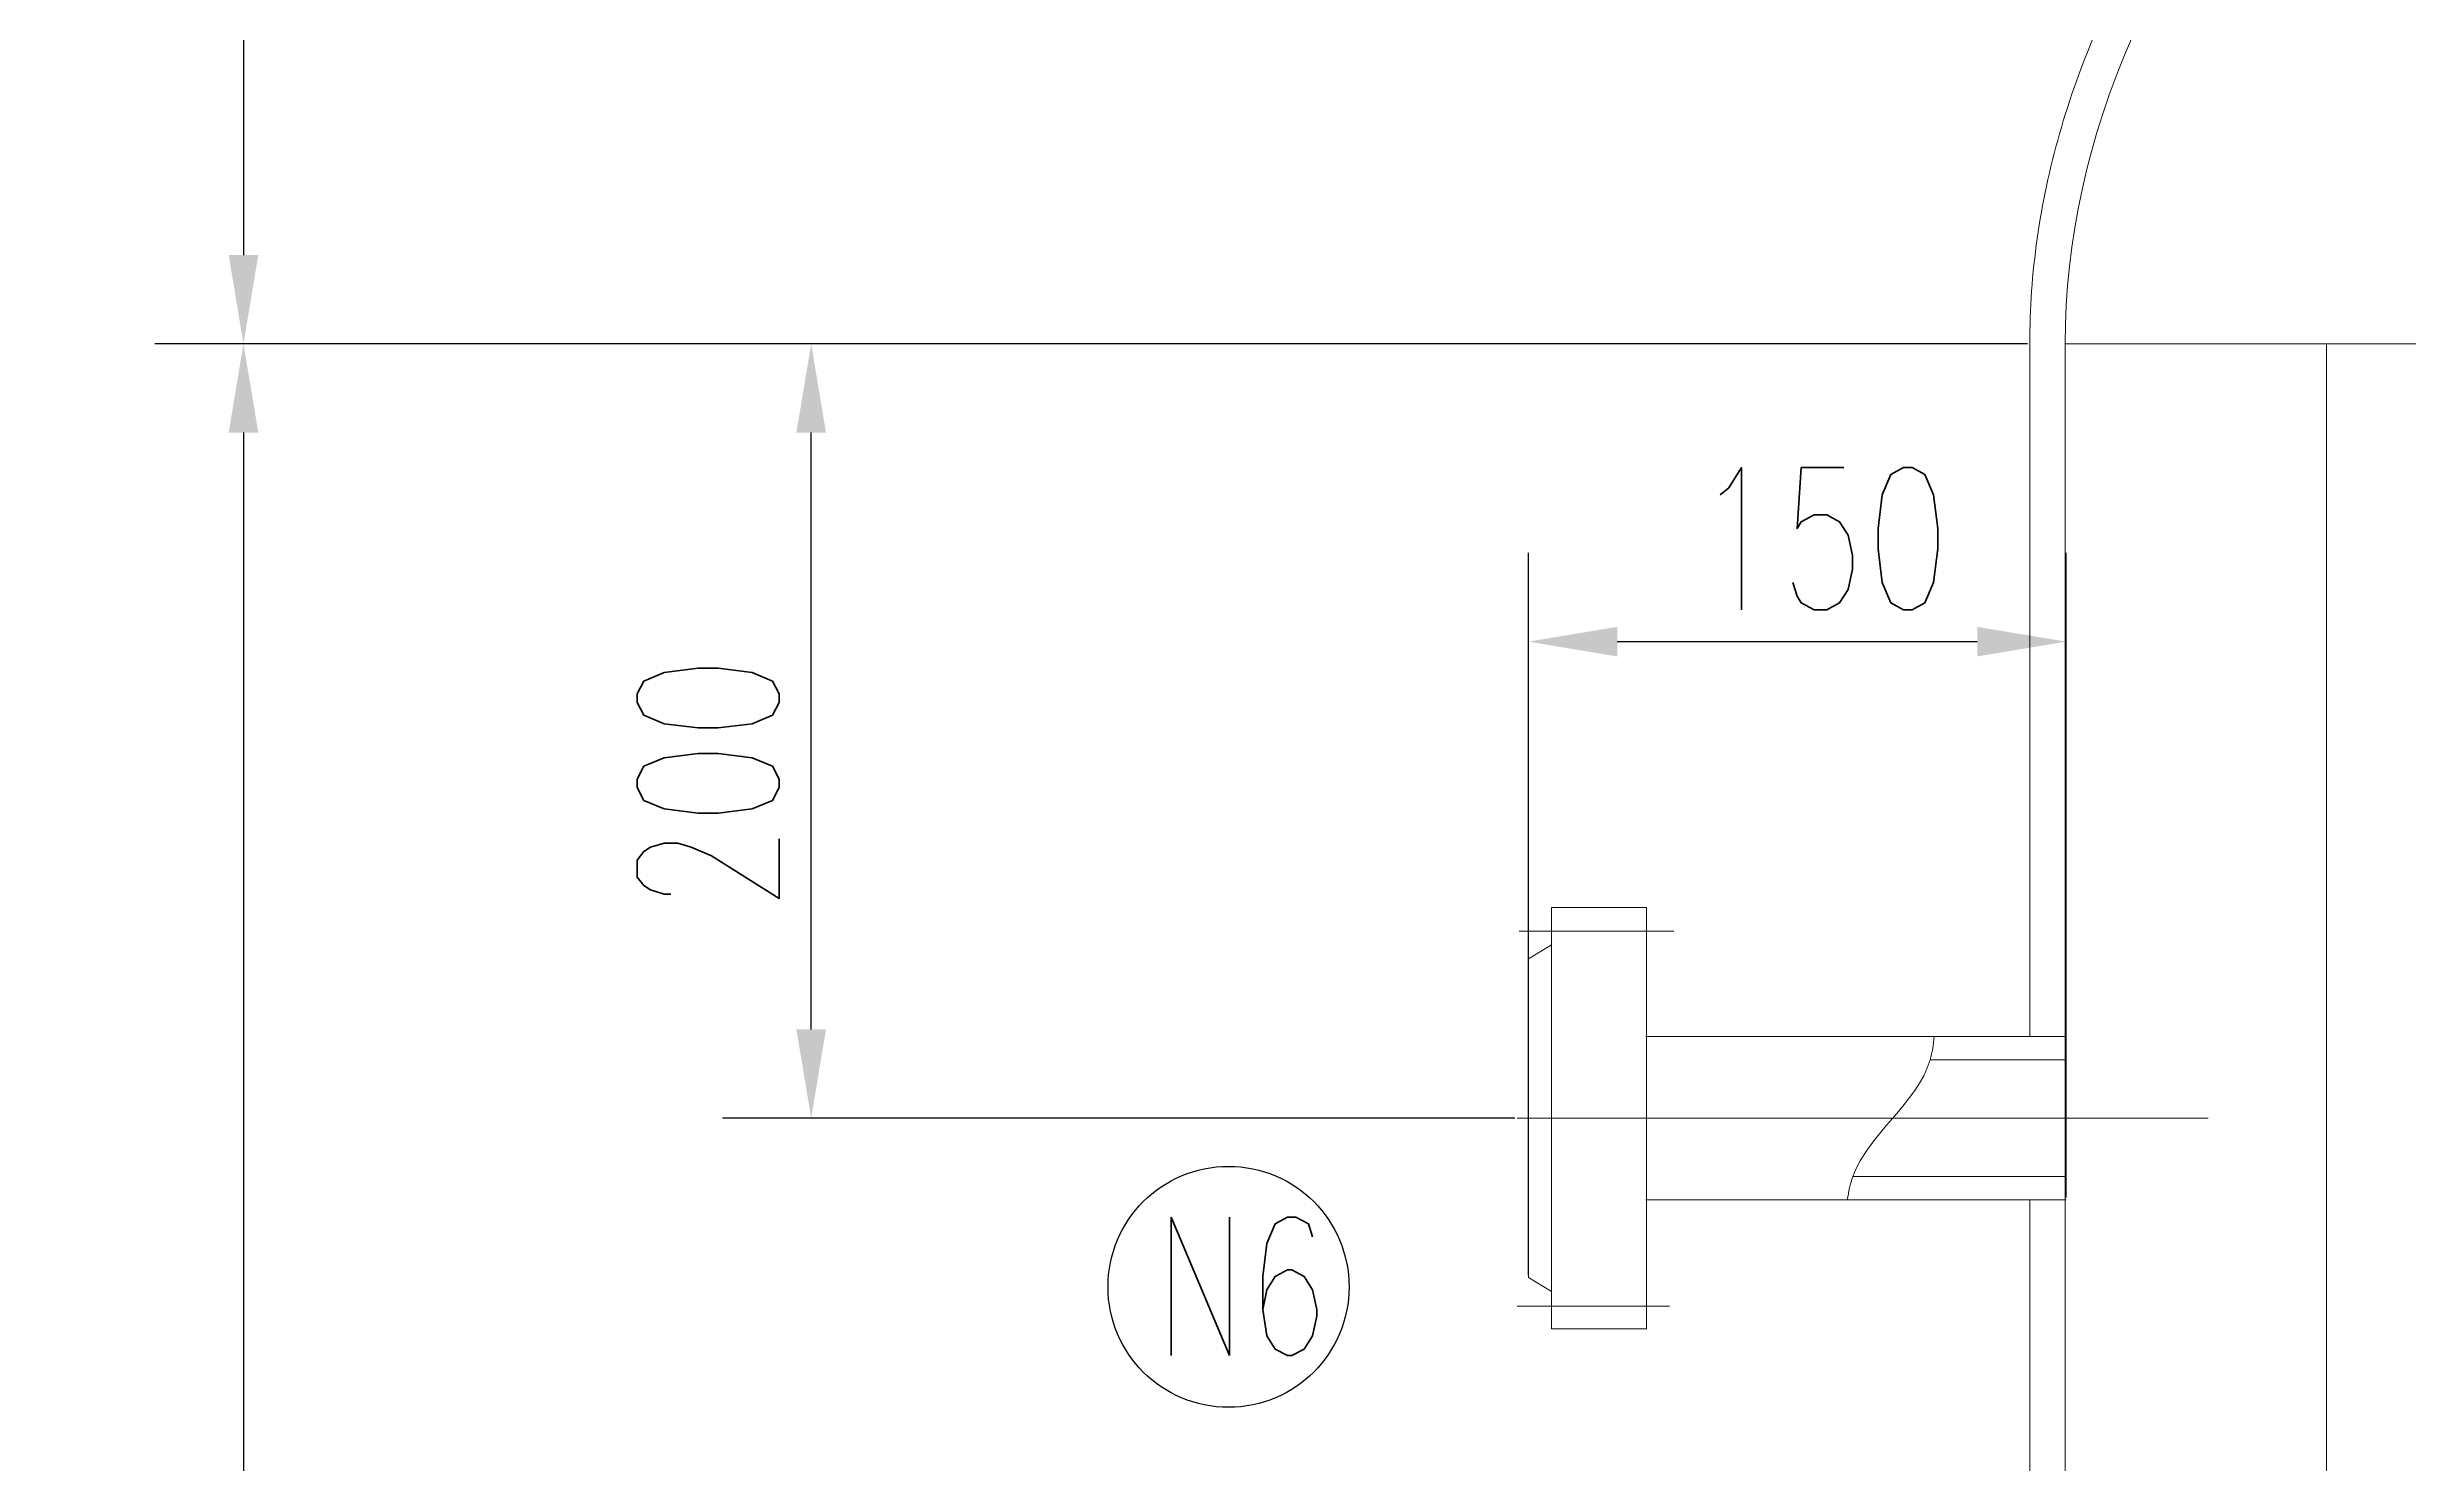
# Model space of a CAD drawing. Extents: x -890 to 393, y -176 to 665.
# Drawn here: x -827.3 to -760.8, y 425.8 to 465.7 of the extents above; entities that cross this region are included whole.
import ezdxf

# ---------------------------------------------------------------- set-up
doc = ezdxf.new("R2010")
doc.units = 0
doc.header["$LTSCALE"] = 10
doc.header["$MEASUREMENT"] = 0
for name, pattern in [('CENTER', [2, 1.25, -0.25, 0.25, -0.25]), ('CENTERX2', [101.6, 63.5, -12.7, 12.7, -12.7]), ('HIDDEN', [0.375, 0.25, -0.125])]:
    doc.linetypes.add(name, pattern=pattern)
doc.layers.get('DEFPOINTS').update_dxf_attribs({"color": 5, "linetype": 'HIDDEN'})
for name, color, linetype, lineweight in [('CEN', 1, 'CENTER', 13), ('DIM', 3, 'CONTINUOUS', 9), ('FULL', 7, 'CONTINUOUS', 15), ('THIN', 3, 'CONTINUOUS', 13), ('中心线', 10, 'CENTER', 18)]:
    doc.layers.add(name, color=color, linetype=linetype, lineweight=lineweight)
doc.layers.add('HATCH', color=2, linetype='CONTINUOUS')
doc.styles.add('RMO4', font='romans.shx', dxfattribs={"width": 0.7, "height": 4, "bigfont": 'hztxt.shx'})
doc.styles.get("Standard").update_dxf_attribs({"font": 'romans.shx', "width": 0.7, "height": 6, "bigfont": 'hztxt.shx'})
doc.dimstyles.new('DIAMETER', dxfattribs={"dimscale": 0, "dimtxt": 0.18, "dimasz": 2.5, "dimexe": 2.5, "dimexo": 0.0625, "dimgap": 0.9, "dimtad": 1, "dimdec": 0, "dimzin": 0, "dimdsep": 46, "dimtxsty": 'RMO4', "dimcen": 0.09, "dimadec": 0, "dimazin": 0, "dimtfac": 2, "dimtdec": 0, "dimtmove": 0, "dimatfit": 0, "dimfxl": 0, "dimtolj": 1, "dimtzin": 0, "dimarcsym": 0})

# ---------------------------------------------------------------- blocks, each defined once
blk = doc.blocks.new('*D108')
at = {"layer": 'DEFPOINTS', "color": 0}
for p in [(-786.588, 498.388), (-821.772, 457.388), (-771.488, 457.388)]:
    blk.add_point(p, dxfattribs=at)
at = {"layer": 'DIM', "color": 0, "lineweight": -2}
for p, q in [((-786.651, 498.388), (-824.272, 498.388)), ((-821.772, 495.888), (-821.772, 459.888)), ((-771.55, 457.388), (-824.272, 457.388))]:
    blk.add_line(p, q, dxfattribs=at)
at = {"layer": 'DIM', "color": 0}
for points in [[(-822.189, 495.888), (-821.355, 495.888), (-821.772, 498.388)], [(-822.189, 459.888), (-821.355, 459.888), (-821.772, 457.388)]]:
    blk.add_solid(points, dxfattribs=at)
at = {"layer": 'DIM', "color": 0, "insert": (-824.672, 477.888), "char_height": 4, "attachment_point": 5, "rotation": 90, "style": 'RMO4'}
blk.add_mtext('\\A1;500', dxfattribs=at)
blk = doc.blocks.new('*D109')
at = {"layer": 'DEFPOINTS', "color": 0}
for p in [(-790.362, 457.388), (-821.772, 305.69), (-771.323, 305.69)]:
    blk.add_point(p, dxfattribs=at)
at = {"layer": 'DIM', "color": 0, "lineweight": -2}
for p, q in [((-790.424, 457.388), (-824.272, 457.388)), ((-821.772, 454.888), (-821.772, 308.19)), ((-771.385, 305.69), (-824.272, 305.69))]:
    blk.add_line(p, q, dxfattribs=at)
at = {"layer": 'DIM', "color": 0}
for points in [[(-822.189, 454.888), (-821.355, 454.888), (-821.772, 457.388)], [(-822.189, 308.19), (-821.355, 308.19), (-821.772, 305.69)]]:
    blk.add_solid(points, dxfattribs=at)
at = {"layer": 'DIM', "color": 0, "insert": (-824.672, 381.539), "char_height": 4, "attachment_point": 5, "rotation": 90, "style": 'RMO4'}
blk.add_mtext('\\A1;2000', dxfattribs=at)
blk = doc.blocks.new('*D112')
at = {"layer": 'DEFPOINTS', "color": 0}
for p in [(-805.791, 457.388), (-771.55, 457.388), (-785.919, 435.581)]:
    blk.add_point(p, dxfattribs=at)
at = {"layer": 'DIM', "color": 0, "lineweight": -2}
for p, q in [((-771.613, 457.388), (-808.291, 457.388)), ((-805.791, 438.081), (-805.791, 454.888)), ((-785.981, 435.581), (-808.291, 435.581))]:
    blk.add_line(p, q, dxfattribs=at)
at = {"layer": 'DIM', "color": 0}
for points in [[(-806.208, 454.888), (-805.375, 454.888), (-805.791, 457.388)], [(-806.208, 438.081), (-805.375, 438.081), (-805.791, 435.581)]]:
    blk.add_solid(points, dxfattribs=at)
at = {"layer": 'DIM', "color": 0, "insert": (-808.691, 445.01), "char_height": 4, "attachment_point": 5, "rotation": 90, "style": 'RMO4'}
blk.add_mtext('\\A1;200', dxfattribs=at)
blk = doc.blocks.new('*D115')
at = {"layer": 'DEFPOINTS', "color": 0}
for p in [(-770.466, 449.001), (-770.466, 433.283), (-785.598, 431.095)]:
    blk.add_point(p, dxfattribs=at)
at = {"layer": 'DIM', "color": 0, "lineweight": -2}
for p, q in [((-785.598, 431.157), (-785.598, 451.501)), ((-770.466, 433.345), (-770.466, 451.501)), ((-783.098, 449.001), (-772.966, 449.001))]:
    blk.add_line(p, q, dxfattribs=at)
at = {"layer": 'DIM', "color": 0}
for points in [[(-783.098, 449.417), (-783.098, 448.584), (-785.598, 449.001)], [(-772.966, 449.417), (-772.966, 448.584), (-770.466, 449.001)]]:
    blk.add_solid(points, dxfattribs=at)
at = {"layer": 'DIM', "color": 0, "insert": (-777.319, 451.901), "char_height": 4, "attachment_point": 5, "style": 'RMO4'}
blk.add_mtext('\\A1;150', dxfattribs=at)

msp = doc.modelspace()

# ---------------------------------------------------------------- linework, layer by layer
at = {"layer": 'CEN', "color": 7, "linetype": 'CENTERX2'}
for p, q in [((-785.858, 440.846), (-781.511, 440.846)), ((-784.822, 435.581), (-766.466, 435.581)), ((-785.918, 430.291), (-781.633, 430.291))]:
    msp.add_line(p, q, dxfattribs=at)
at = {"layer": 'FULL', "color": 7}
for p, q in [((-771.488, 437.88), (-771.488, 457.388)), ((-770.488, 308.319), (-770.488, 457.388)), ((-784.949, 441.513), (-784.949, 429.65)), ((-784.949, 441.513), (-782.276, 441.513)), ((-782.276, 441.513), (-782.276, 429.65)), ((-785.598, 440.068), (-784.949, 440.462)), ((-782.276, 430.973), (-782.276, 440.189)), ((-785.598, 440.068), (-785.598, 431.095)), ((-771.488, 343.684), (-771.488, 433.283)), ((-785.598, 431.095), (-784.949, 430.701)), ((-784.949, 429.65), (-782.276, 429.65)), ((-784.949, 429.65), (-782.276, 429.65))]:
    msp.add_line(p, q, dxfattribs=at)
at = {"layer": 'FULL', "color": 7, "linetype": 'Continuous'}
for p, q in [((-782.276, 435.581), (-782.276, 440.411)), ((-782.294, 437.88), (-770.466, 437.88)), ((-774.292, 437.222), (-770.466, 437.222)), ((-782.276, 435.581), (-782.276, 431.829)), ((-776.465, 433.941), (-770.466, 433.941)), ((-782.294, 433.283), (-770.466, 433.283))]:
    msp.add_line(p, q, dxfattribs=at)
at = {"layer": 'FULL', "color": 7, "linetype": 'CENTERX2'}
for p, q in [((-784.822, 435.581), (-785.919, 435.581)), ((-785.738, 435.581), (-784.23, 435.581))]:
    msp.add_line(p, q, dxfattribs=at)
at = {"layer": 'FULL', "color": 7, "extrusion": (0, 0, -1)}
msp.add_ellipse((-690.488, 457.388), major_axis=(-80, 0), ratio=0.5, start_param=0, end_param=0.860925, dxfattribs=at)
at = {"layer": 'FULL', "color": 7}
msp.add_open_spline([(-771.488, 457.388), (-771.488, 459.368), (-771.207, 461.348), (-770.094, 465.253), (-769.264, 467.178), (-765.996, 472.799), (-762.781, 476.35), (-754.566, 482.83), (-749.564, 485.759), (-743.583, 488.401), (-743.303, 488.523), (-743.021, 488.645)], degree=3, knots=[0, 0, 0, 0, 0.1414342, 0.1414342, 0.2828684, 0.2828684, 0.5650049, 0.5650049, 0.8471414, 0.8471414, 0.8609252, 0.8609252, 0.8609252, 0.8609252], dxfattribs=at)
at = {"layer": 'HATCH', "color": 7}
msp.add_circle((-794.042, 430.832), 3.393, dxfattribs=at)
at = {"layer": 'THIN', "color": 7}
msp.add_open_spline([(-774.176, 437.88), (-774.197, 437.654), (-774.42, 436.14), (-776.265, 435), (-776.589, 433.509), (-776.623, 433.283)], degree=3, knots=[0.161644, 0.161644, 0.161644, 0.161644, 0.397783, 1.775241, 2.01521, 2.01521, 2.01521, 2.01521], dxfattribs=at)
at = {"layer": '中心线', "color": 7}
msp.add_line((-770.488, 457.388), (-610.488, 457.388), dxfattribs=at)
at = {"layer": '中心线', "color": 7, "ltscale": 3}
msp.add_line((-763.135, 457.388), (-763.135, 308.319), dxfattribs=at)

# ---------------------------------------------------------------- texts
at = {"layer": 'HATCH', "color": 7, "insert": (-796.122, 432.795), "char_height": 3.9, "width": 72.98975, "attachment_point": 1}
msp.add_mtext('{\\Ftxt.shx|c0;N6}', dxfattribs=at)

# ---------------------------------------------------------------- dimensions: what is measured, and where the dimension line sits
at = {"layer": 'DIM', "color": 7}
for base, p1, p2, text, picture, middle in [((-821.772, 457.388), (-786.588, 498.388), (-771.488, 457.388), '500', '*D108', (-821.772, 477.888)), ((-821.772, 305.69), (-790.362, 457.388), (-771.323, 305.69), '2000', '*D109', (-821.772, 381.539)), ((-805.791, 457.388), (-785.919, 435.581), (-771.55, 457.388), '200', '*D112', (-805.791, 445.01))]:
    dim = msp.add_linear_dim(base=base, p1=p1, p2=p2, angle=90, text=text, dimstyle='DIAMETER', override={"dimscale": 1}, dxfattribs=at)
    dim.commit()
    dim.dimension.update_dxf_attribs({"geometry": picture, "text_midpoint": middle, "dimtype": 160})
dim = msp.add_linear_dim(base=(-770.466, 449.001), p1=(-785.598, 431.095), p2=(-770.466, 433.283), text='<>0', dimstyle='DIAMETER', override={"dimscale": 1}, dxfattribs=at)
dim.commit()
dim.dimension.update_dxf_attribs({"geometry": '*D115', "text_midpoint": (-777.319, 449.001), "dimtype": 160})

doc.saveas('drawing.dxf')
